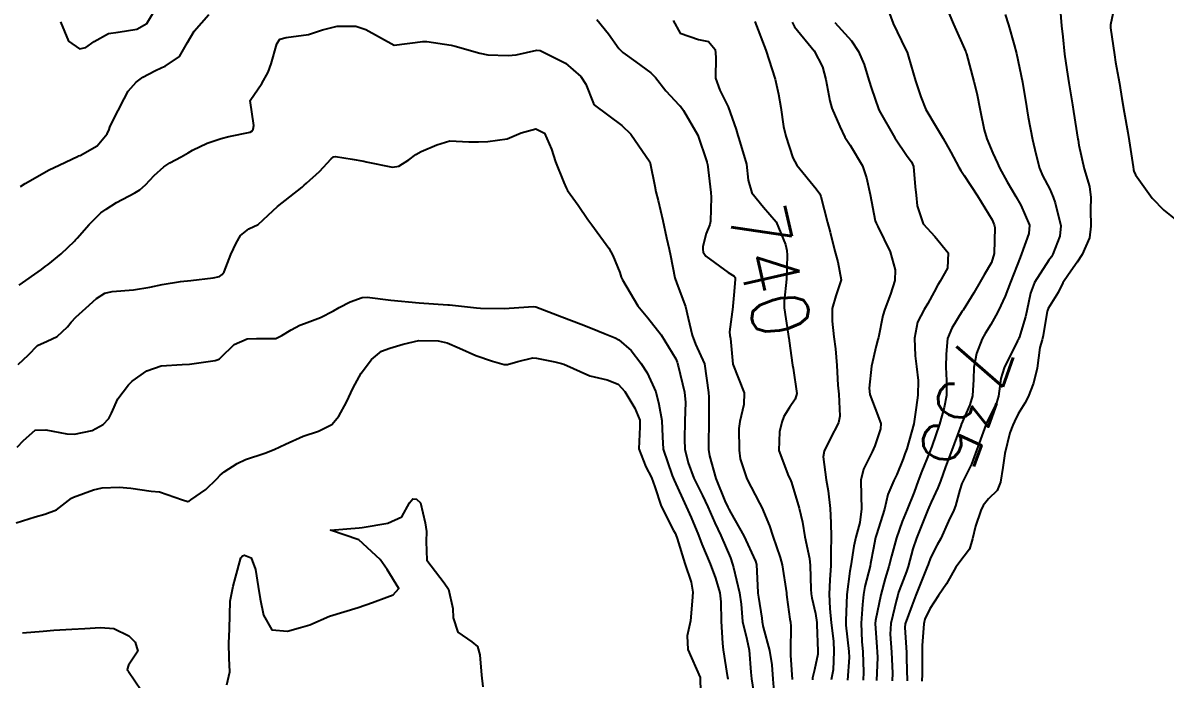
# Model space of a CAD drawing. Header units: metres. Extents: x 318500 to 325275, y 7408834 to 7428799.
# Drawn here: x 323925.7 to 324005.7, y 7421204.1 to 7421250 of the extents above; entities that cross this region are included whole.
import ezdxf
from ezdxf.enums import TextEntityAlignment as Align

# ---------------------------------------------------------------- set-up
doc = ezdxf.new("R2010")
doc.units = ezdxf.units.M
doc.header["$MEASUREMENT"] = 0
for name, color, linetype in [('Cotas', 45, 'Continuous'), ('Curvas de Nivel 1m', 11, 'Continuous'), ('Curvas de Nivel 5m', 15, 'Continuous'), ('Vias Primárias', 230, 'Continuous')]:
    doc.layers.add(name, color=color, linetype=linetype)
doc.styles.add('Style-STANDARD', font='STANDARD.shx')

msp = doc.modelspace()

# ---------------------------------------------------------------- linework, layer by layer
at = {"layer": 'Curvas de Nivel 1m', "flags": 128}
for points, elevation in [([(323985.971, 7421251.754), (323986.622, 7421249.961), (323987.501, 7421248.165), (323987.6, 7421247.951), (323987.705, 7421247.622), (323988.204, 7421245.942), (323988.562, 7421244.829), (323988.921, 7421243.931), (323989.642, 7421242.711), (323990.13, 7421241.912), (323990.671, 7421240.959), (323991.234, 7421239.895), (323991.368, 7421239.663), (323991.594, 7421239.326), (323992.523, 7421237.881), (323993.555, 7421236.205), (323993.709, 7421235.868), (323993.735, 7421235.68), (323993.693, 7421233.867), (323993.514, 7421233.236), (323993.007, 7421232.373), (323992.722, 7421231.878), (323992.266, 7421231.105), (323991.519, 7421229.89), (323991.502, 7421229.858), (323991.469, 7421229.808), (323990.726, 7421228.626), (323990.437, 7421227.905), (323990.334, 7421226.811), (323990.312, 7421225.907), (323990.353, 7421224.959), (323990.362, 7421223.905), (323990.202, 7421223.083), (323989.874, 7421221.912), (323989.344, 7421220.339), (323989.17, 7421219.923), (323988.635, 7421218.616), (323988.389, 7421217.934), (323988.095, 7421217.141), (323987.61, 7421215.945), (323987.272, 7421215.107), (323986.853, 7421213.946), (323986.514, 7421212.678), (323986.327, 7421211.954), (323986.067, 7421211.108), (323985.759, 7421209.962), (323985.385, 7421208.17), (323985.372, 7421207.967), (323985.48, 7421206.291), (323985.502, 7421205.965), (323985.524, 7421205.585), (323985.457, 7421203.965)], 736), ([(324002.227, 7421251.753), (324001.841, 7421249.859), (324001.83, 7421249.759), (324001.845, 7421249.652), (324002.116, 7421247.754), (324002.199, 7421247.256), (324002.458, 7421245.748), (324002.635, 7421244.711), (324002.803, 7421243.743), (324003.043, 7421242.335), (324003.141, 7421241.737), (324003.418, 7421239.918), (324003.449, 7421239.732), (324003.482, 7421239.615), (324003.596, 7421239.365), (324004.753, 7421237.718), (324005.568, 7421236.881), (324007.089, 7421235.687)], 732), ([(323925.568, 7421238.552), (323925.886, 7421238.765), (323927.585, 7421239.713), (323928.28, 7421240.043), (323929.599, 7421240.663), (323929.637, 7421240.682), (323929.742, 7421240.718), (323930.93, 7421241.381), (323931.623, 7421242.237), (323931.77, 7421242.546), (323931.824, 7421242.687), (323931.993, 7421243.044), (323932.815, 7421244.673), (323933.11, 7421245.217), (323933.668, 7421245.855), (323934.139, 7421246.19), (323934.978, 7421246.647), (323935.451, 7421246.874), (323935.685, 7421246.975), (323936.685, 7421247.635), (323937.263, 7421248.617), (323937.718, 7421249.427), (323938.756, 7421250.595)], 741), ([(323994.464, 7421250.576), (323994.699, 7421249.856), (323995.108, 7421248.46), (323995.262, 7421247.847), (323995.68, 7421245.84), (323995.962, 7421244.135), (323996.012, 7421243.835), (323996.082, 7421243.405), (323996.386, 7421241.829), (323996.613, 7421240.823), (323996.87, 7421239.821), (323997.083, 7421239.306), (323997.585, 7421238.359), (323997.833, 7421237.807), (323997.974, 7421237.406), (323998.359, 7421235.802), (323998.282, 7421235.06), (323997.814, 7421233.807), (323997.703, 7421233.623), (323997.516, 7421233.391), (323996.528, 7421231.825), (323996.243, 7421231.074), (323995.985, 7421229.832), (323995.883, 7421229.414), (323995.442, 7421227.958), (323995.407, 7421227.874), (323995.392, 7421227.841), (323995.342, 7421227.744), (323994.388, 7421225.855), (323994.163, 7421225.104), (323993.99, 7421223.861), (323993.851, 7421223.395), (323993.368, 7421222.424), (323993.183, 7421222.051), (323993.111, 7421221.872), (323992.638, 7421220.586), (323992.385, 7421219.88), (323992.102, 7421219.108), (323991.504, 7421217.888), (323991.44, 7421217.756), (323991.301, 7421217.317), (323990.987, 7421216.192), (323990.866, 7421215.896), (323990.492, 7421215.122), (323989.957, 7421213.91), (323989.703, 7421213.463), (323989.24, 7421212.557), (323989.073, 7421212.081), (323989.017, 7421211.922), (323988.494, 7421210.643), (323988.213, 7421209.93), (323987.929, 7421209.196), (323987.471, 7421207.937), (323987.441, 7421207.672), (323987.553, 7421205.936), (323987.571, 7421205.508), (323987.604, 7421203.935)], 734), ([(323998.304, 7421251.255), (323998.418, 7421249.803), (323998.499, 7421249.032), (323998.629, 7421247.801), (323998.779, 7421246.714), (323998.925, 7421245.798), (323999.187, 7421244.273), (323999.26, 7421243.794), (323999.556, 7421241.866), (323999.564, 7421241.791), (323999.625, 7421241.442), (323999.987, 7421239.784), (324000.358, 7421238.549), (324000.46, 7421237.777), (324000.429, 7421236.915), (324000.451, 7421235.776), (324000.373, 7421234.942), (323999.852, 7421233.785), (323999.515, 7421233.247), (323998.909, 7421232.393), (323998.499, 7421231.8), (323998.165, 7421231.128), (323997.473, 7421230.005), (323997.422, 7421229.86), (323997.412, 7421229.811), (323997.135, 7421228.124), (323997.049, 7421227.816), (323996.902, 7421227.286), (323996.708, 7421225.821), (323996.459, 7421224.77), (323996.087, 7421223.83), (323995.842, 7421223.374), (323995.372, 7421222.632), (323995.11, 7421222.098), (323995.007, 7421221.845), (323994.802, 7421221.296), (323994.455, 7421219.853), (323994.3, 7421218.881), (323994.137, 7421217.858), (323993.898, 7421217.264), (323993.292, 7421216.675), (323992.936, 7421216.222), (323992.776, 7421215.875), (323992.381, 7421214.767), (323992.188, 7421213.881), (323991.966, 7421213.166), (323991.234, 7421212.184), (323991.098, 7421212.026), (323991.018, 7421211.893), (323990.373, 7421210.742), (323989.792, 7421209.911), (323989.191, 7421208.985), (323988.856, 7421208.251), (323988.774, 7421207.924), (323988.666, 7421206.417), (323988.662, 7421205.925), (323988.65, 7421204.402), (323988.631, 7421203.925)], 733), ([(323925.479, 7421231.631), (323927.03, 7421232.747), (323927.294, 7421232.942), (323927.495, 7421233.085), (323928.413, 7421233.825), (323929.336, 7421234.722), (323929.427, 7421234.816), (323929.523, 7421234.923), (323930.366, 7421235.88), (323931.181, 7421236.696), (323931.553, 7421236.969), (323932.297, 7421237.419), (323933.564, 7421238.1), (323933.92, 7421238.303), (323934.309, 7421238.653), (323934.918, 7421239.309), (323935.589, 7421239.929), (323936.021, 7421240.206), (323936.817, 7421240.622), (323937.307, 7421240.912), (323937.607, 7421241.09), (323938.627, 7421241.582), (323939.62, 7421241.913), (323940.15, 7421242.047), (323941.627, 7421242.359), (323941.761, 7421242.425), (323941.854, 7421242.557), (323941.896, 7421242.82), (323941.65, 7421244.56), (323942.46, 7421245.756), (323942.891, 7421246.542), (323943.1, 7421247.128), (323943.509, 7421248.533), (323943.713, 7421248.868), (323944.156, 7421248.965), (323945.717, 7421249.19), (323946.7, 7421249.511), (323947.723, 7421249.773), (323949.031, 7421249.769), (323949.721, 7421249.545), (323951.71, 7421248.43), (323953.713, 7421248.691), (323954.003, 7421248.686), (323955.711, 7421248.437), (323955.99, 7421248.367), (323957.703, 7421247.867), (323958.28, 7421247.762), (323959.701, 7421247.712), (323960.246, 7421247.768), (323961.707, 7421248.085), (323961.94, 7421248.054), (323963.693, 7421247.17), (323964.774, 7421246.254), (323965.121, 7421245.698), (323965.661, 7421244.351), (323965.7, 7421244.279), (323965.731, 7421244.239), (323967.639, 7421242.824), (323968.285, 7421242.203), (323969.601, 7421240.273), (323969.632, 7421240.19), (323969.959, 7421238.56), (323970.034, 7421238.183), (323970.193, 7421237.558), (323970.52, 7421236.175), (323970.759, 7421234.945), (323970.954, 7421234.168), (323971.059, 7421233.711), (323971.352, 7421232.162), (323971.494, 7421231.751), (323972.089, 7421230.151), (323972.275, 7421229.33), (323972.574, 7421228.143), (323972.804, 7421227.51), (323973.42, 7421226.13), (323973.701, 7421224.125), (323973.722, 7421223.788), (323973.729, 7421222.124), (323973.701, 7421220.482), (323973.706, 7421220.125), (323973.769, 7421219.688), (323974.219, 7421218.116), (323974.847, 7421216.546), (323975.053, 7421216.103), (323975.129, 7421215.953), (323975.276, 7421215.695), (323976.183, 7421214.091), (323977.008, 7421212.308), (323977.06, 7421212.082), (323977.153, 7421210.128), (323977.16, 7421210.08), (323977.197, 7421209.796), (323977.438, 7421208.332), (323977.468, 7421208.076), (323977.543, 7421207.706), (323977.981, 7421206.068), (323978.141, 7421205.058), (323978.21, 7421204.064), (323978.269, 7421203.22)], 742), ([(323965.904, 7421250.237), (323966.72, 7421249.225), (323967.435, 7421248.214), (323967.706, 7421247.927), (323968.634, 7421247.263), (323969.685, 7421246.503), (323969.993, 7421246.185), (323970.733, 7421245.236), (323971.661, 7421244.243), (323971.705, 7421244.203), (323971.739, 7421244.159), (323971.953, 7421243.858), (323972.96, 7421242.14), (323973.602, 7421240.261), (323973.626, 7421240.13), (323973.63, 7421240.1), (323973.87, 7421238.127), (323973.905, 7421237.797), (323973.842, 7421236.127), (323973.799, 7421235.875), (323973.537, 7421235.249), (323973.31, 7421234.346), (323973.305, 7421234.133), (323973.341, 7421233.956), (323973.515, 7421233.678), (323975.086, 7421232.532), (323975.502, 7421232.27), (323975.567, 7421232.176), (323975.577, 7421232.109), (323975.57, 7421232.038), (323975.482, 7421230.943), (323975.415, 7421230.166), (323975.413, 7421230.111), (323975.186, 7421228.37), (323975.201, 7421228.112), (323975.237, 7421227.911), (323975.42, 7421226.1), (323976.205, 7421224.092), (323976.19, 7421223.28), (323975.894, 7421222.095), (323975.835, 7421221.615), (323975.848, 7421220.095), (323975.935, 7421219.49), (323976.391, 7421218.089), (323977.284, 7421216.37), (323977.439, 7421216.078), (323977.983, 7421214.785), (323978.213, 7421214.066), (323978.717, 7421212.578), (323978.862, 7421212.056), (323979.157, 7421210.095), (323979.163, 7421210.051), (323979.165, 7421210.016), (323979.198, 7421209.8), (323979.406, 7421208.27), (323979.438, 7421208.046), (323979.464, 7421207.758), (323979.446, 7421206.046), (323979.452, 7421205.739), (323979.56, 7421204.043)], 741), ([(323976.941, 7421250.092), (323977.71, 7421248.08), (323978.366, 7421246.07), (323978.614, 7421245.011), (323978.759, 7421244.064), (323978.959, 7421242.742), (323979.115, 7421242.058), (323979.608, 7421240.561), (323979.888, 7421240.047), (323981.232, 7421238.385), (323981.504, 7421238.031), (323981.577, 7421237.851), (323982.025, 7421236.023), (323982.211, 7421235.349), (323982.548, 7421234.015), (323982.764, 7421233.262), (323982.981, 7421232.008), (323982.612, 7421230.885), (323982.369, 7421230.017), (323982.365, 7421229.108), (323982.49, 7421228.014), (323982.605, 7421227.186), (323982.679, 7421226.011), (323982.763, 7421224.646), (323982.837, 7421224.008), (323982.91, 7421222.463), (323982.807, 7421222.008), (323982.229, 7421220.891), (323981.794, 7421220.015), (323981.732, 7421219.618), (323981.943, 7421218.014), (323982.071, 7421217.239), (323982.216, 7421216.011), (323982.267, 7421215.013), (323982.285, 7421214.01), (323982.278, 7421212.977), (323982.261, 7421212.01), (323982.203, 7421211.022), (323982.154, 7421210.01), (323982.194, 7421209.006), (323982.299, 7421208.009), (323982.45, 7421206.717), (323982.482, 7421206.007), (323982.421, 7421204.716), (323982.298, 7421204.008)], 739), ([(323979.57, 7421250.053), (323979.735, 7421249.711), (323981.102, 7421248.036), (323981.694, 7421246.931), (323981.93, 7421246.026), (323982.19, 7421244.547), (323982.348, 7421244.02), (323982.899, 7421242.753), (323983.26, 7421242.006), (323983.621, 7421241.43), (323984.481, 7421239.987), (323984.773, 7421239.163), (323985.014, 7421237.978), (323985.378, 7421236.147), (323985.436, 7421235.972), (323985.547, 7421235.757), (323986.426, 7421233.961), (323986.761, 7421232.704), (323986.736, 7421231.958), (323986.434, 7421231.012), (323986.039, 7421229.964), (323985.914, 7421229.515), (323985.594, 7421227.968), (323985.568, 7421227.84), (323985.434, 7421227.402), (323985.113, 7421225.975), (323984.951, 7421224.422), (323985.009, 7421223.976), (323985.376, 7421223.005), (323985.761, 7421221.966), (323985.743, 7421221.579), (323985.344, 7421220.383), (323985.163, 7421219.973), (323984.553, 7421218.75), (323984.376, 7421217.984), (323984.387, 7421216.89), (323984.426, 7421215.983), (323984.299, 7421215.014), (323984.008, 7421213.989), (323983.869, 7421213.372), (323983.662, 7421211.994), (323983.599, 7421211.62), (323983.388, 7421209.997), (323983.323, 7421208.139), (323983.321, 7421207.998), (323983.326, 7421207.849), (323983.54, 7421205.994), (323983.562, 7421205.575), (323983.434, 7421203.995)], 738), ([(323982.56, 7421250.018), (323983.721, 7421248.733), (323984.215, 7421247.992), (323984.59, 7421247.093), (323984.932, 7421245.981), (323985.109, 7421245.413), (323985.61, 7421243.971), (323985.658, 7421243.864), (323986.74, 7421241.959), (323987.611, 7421240.666), (323987.922, 7421240.263), (323988.053, 7421239.943), (323988.159, 7421238.514), (323988.231, 7421237.94), (323988.321, 7421237.187), (323988.726, 7421235.932), (323989.537, 7421235.034), (323990.489, 7421233.905), (323990.427, 7421232.824), (323989.915, 7421231.914), (323989.76, 7421231.652), (323989.489, 7421231.165), (323989.045, 7421230.358), (323988.79, 7421229.93), (323988.342, 7421229.051), (323988.12, 7421227.94), (323988.174, 7421226.686), (323988.27, 7421225.937), (323988.374, 7421224.967), (323988.351, 7421223.936), (323988.244, 7421223.07), (323988.073, 7421221.939), (323987.588, 7421220.192), (323987.49, 7421219.948), (323987.45, 7421219.837), (323987.333, 7421219.474), (323986.897, 7421218.374), (323986.672, 7421217.956), (323986.26, 7421216.996), (323986.013, 7421215.963), (323985.47, 7421214.176), (323985.392, 7421213.968), (323985.366, 7421213.861), (323985.249, 7421213.234), (323985.056, 7421212.149), (323985.015, 7421211.973), (323984.64, 7421210.547), (323984.549, 7421209.98), (323984.488, 7421209.276), (323984.4, 7421207.982), (323984.44, 7421206.702), (323984.501, 7421205.98), (323984.563, 7421204.544), (323984.527, 7421203.979)], 737), ([(323925.403, 7421226.095), (323926.139, 7421226.759), (323926.763, 7421227.407), (323927.425, 7421227.712), (323928.125, 7421228.037), (323928.851, 7421228.726), (323929.112, 7421229.056), (323929.45, 7421229.402), (323930.147, 7421230.023), (323930.875, 7421230.699), (323931.474, 7421231.074), (323931.984, 7421231.192), (323933.477, 7421231.322), (323934.62, 7421231.507), (323935.481, 7421231.697), (323936.761, 7421231.899), (323937.484, 7421231.963), (323939.052, 7421232.153), (323939.487, 7421232.256), (323939.69, 7421232.376), (323939.819, 7421232.577), (323940.294, 7421233.786), (323940.648, 7421234.569), (323940.968, 7421235.126), (323941.535, 7421235.582), (323942.2, 7421235.89), (323942.9, 7421236.54), (323943.556, 7421237.155), (323945.267, 7421238.505), (323945.428, 7421238.646), (323945.574, 7421238.776), (323946.488, 7421239.59), (323947.316, 7421240.483), (323947.464, 7421240.619), (323947.603, 7421240.653), (323948.783, 7421240.462), (323949.598, 7421240.317), (323949.764, 7421240.281), (323951.592, 7421239.907), (323952.046, 7421239.963), (323952.732, 7421240.409), (323953.219, 7421240.791), (323953.609, 7421240.984), (323954.7, 7421241.467), (323955.621, 7421241.738), (323956.948, 7421241.678), (323957.62, 7421241.666), (323958.259, 7421241.695), (323959.623, 7421241.878), (323960.605, 7421242.305), (323961.633, 7421242.591), (323962.228, 7421242.284), (323962.729, 7421241.163), (323963.006, 7421240.276), (323963.586, 7421238.835), (323963.757, 7421238.442), (323963.854, 7421238.266), (323964.586, 7421237.233), (323965.258, 7421236.243), (323965.544, 7421235.855), (323966.735, 7421234.222), (323967.014, 7421233.716), (323967.503, 7421232.537), (323967.608, 7421232.209), (323967.689, 7421232.016), (323968.776, 7421230.19), (323969.457, 7421229.341), (323970.401, 7421228.17), (323971.423, 7421226.483), (323971.513, 7421226.251), (323971.542, 7421226.158), (323971.585, 7421225.989), (323972.032, 7421224.15), (323972.102, 7421223.426), (323972.06, 7421222.15), (323972.025, 7421220.828), (323972.063, 7421220.149), (323972.278, 7421219.194), (323972.685, 7421218.139), (323973.292, 7421216.924), (323973.671, 7421216.124), (323974.157, 7421215.005), (323974.578, 7421214.11), (323975.237, 7421212.563), (323975.392, 7421212.098), (323975.448, 7421211.876), (323975.884, 7421210.093), (323975.985, 7421209.299), (323976.095, 7421208.091), (323976.394, 7421206.855), (323976.552, 7421206.086), (323976.663, 7421204.549), (323976.713, 7421204.084), (323977.025, 7421202.157)], 743), ([(323925.325, 7421220.305), (323925.77, 7421220.763), (323926.599, 7421221.494), (323927.342, 7421221.522), (323928.82, 7421221.243), (323929.337, 7421221.22), (323930.576, 7421221.467), (323931.348, 7421221.889), (323931.738, 7421222.3), (323931.934, 7421222.681), (323932.372, 7421223.678), (323933.123, 7421224.664), (323933.393, 7421224.917), (323934.399, 7421225.651), (323935.404, 7421225.998), (323936.877, 7421226.09), (323937.405, 7421226.114), (323939.196, 7421226.371), (323939.408, 7421226.43), (323939.504, 7421226.484), (323939.597, 7421226.578), (323940.519, 7421227.474), (323941.43, 7421227.882), (323942.085, 7421227.896), (323943.431, 7421227.906), (323943.851, 7421228.107), (323944.497, 7421228.514), (323945.122, 7421228.828), (323945.447, 7421228.959), (323946.561, 7421229.381), (323947.461, 7421229.851), (323947.86, 7421230.078), (323948.637, 7421230.462), (323949.473, 7421230.775), (323949.821, 7421230.792), (323951.472, 7421230.588), (323953.47, 7421230.4), (323955.468, 7421230.268), (323955.578, 7421230.258), (323957.466, 7421230.049), (323957.766, 7421230.036), (323959.465, 7421230.01), (323959.763, 7421230.018), (323961.468, 7421230.155), (323961.622, 7421230.133), (323963.458, 7421229.43), (323964.791, 7421228.905), (323965.446, 7421228.643), (323966.472, 7421228.225), (323967.176, 7421227.953), (323967.436, 7421227.815), (323968.294, 7421227.062), (323968.979, 7421226.187), (323969.41, 7421225.501), (323970.018, 7421224.174), (323970.233, 7421223.315), (323970.436, 7421222.169), (323970.485, 7421221.032), (323970.531, 7421220.168), (323971.168, 7421218.305), (323971.233, 7421218.161), (323971.308, 7421217.995), (323972.154, 7421216.147), (323972.497, 7421215.366), (323972.999, 7421214.134), (323973.251, 7421213.509), (323973.815, 7421212.121), (323974.19, 7421211.14), (323974.499, 7421210.111), (323974.565, 7421209.48), (323974.588, 7421208.109), (323974.699, 7421206.564), (323974.742, 7421206.106), (323975.043, 7421204.18), (323975.057, 7421204.101), (323975.068, 7421204.049)], 744), ([(323940.016, 7421203.666), (323940.226, 7421204.569), (323940.178, 7421205.526), (323940.152, 7421206.57), (323940.182, 7421207.553), (323940.213, 7421208.57), (323940.247, 7421209.512), (323940.439, 7421210.568), (323940.611, 7421211.164), (323940.983, 7421212.562), (323941.103, 7421212.689), (323941.233, 7421212.738), (323941.7, 7421212.553), (323942.022, 7421211.744), (323942.202, 7421210.545), (323942.334, 7421209.686), (323942.575, 7421208.539), (323943.165, 7421207.52), (323944.248, 7421207.429), (323945.168, 7421207.674), (323945.805, 7421207.859), (323947.18, 7421208.48), (323949.186, 7421209.071), (323950.19, 7421209.435), (323951.194, 7421209.804), (323951.644, 7421209.967), (323952.037, 7421210.412), (323951.22, 7421211.73), (323950.725, 7421212.428), (323949.251, 7421213.823), (323947.26, 7421214.48), (323949.262, 7421214.645), (323949.487, 7421214.671), (323951.265, 7421214.968), (323952.253, 7421215.428), (323952.79, 7421216.405), (323953.014, 7421216.673), (323953.284, 7421216.67), (323953.551, 7421216.396), (323953.874, 7421214.998), (323953.969, 7421214.389), (323953.944, 7421213.696), (323953.998, 7421212.388), (323955.206, 7421210.8), (323955.506, 7421210.365), (323955.831, 7421209.005), (323955.847, 7421208.36), (323956.162, 7421207.352), (323957.155, 7421206.683), (323957.543, 7421206.336), (323957.709, 7421205.767), (323957.822, 7421204.333), (323957.922, 7421203.521)], 746), ([(323925.701, 7421207.307), (323927.157, 7421207.421), (323927.907, 7421207.482), (323929.158, 7421207.566), (323930.065, 7421207.613), (323931.16, 7421207.674), (323932.092, 7421207.609), (323933.154, 7421207.082), (323933.583, 7421206.656), (323933.784, 7421206.01), (323933.126, 7421205.038), (323933.036, 7421204.746), (323933.071, 7421204.661), (323933.09, 7421204.631), (323933.119, 7421204.591), (323934.446, 7421202.647)], 746)]:
    msp.add_lwpolyline(points, dxfattribs=dict(at, elevation=elevation))
at = {"layer": 'Curvas de Nivel 5m', "flags": 128}
for points, elevation in [([(323928.374, 7421250.083), (323928.919, 7421248.728), (323929.702, 7421248.174), (323930.145, 7421248.272), (323930.715, 7421248.705), (323931.716, 7421249.25), (323932.396, 7421249.359), (323933.719, 7421249.568), (323934.418, 7421249.958), (323934.832, 7421250.649)], 740), ([(323990.522, 7421250.683), (323990.847, 7421249.903), (323991.711, 7421247.976), (323991.744, 7421247.89), (323991.763, 7421247.836), (323992.282, 7421245.884), (323992.475, 7421245.079), (323992.727, 7421243.879), (323992.998, 7421242.518), (323993.179, 7421241.875), (323993.615, 7421240.868), (323993.926, 7421240.186), (323994.082, 7421239.863), (323994.618, 7421238.883), (323995.214, 7421237.845), (323995.571, 7421237.23), (323996.16, 7421235.831), (323996.123, 7421235.249), (323995.618, 7421233.839), (323995.517, 7421233.584), (323994.849, 7421231.85), (323994.473, 7421230.867), (323994.006, 7421229.862), (323993.819, 7421229.51), (323993.455, 7421228.892), (323993.064, 7421228.255), (323992.854, 7421227.876), (323992.461, 7421226.848), (323992.28, 7421225.881), (323992.244, 7421225.045), (323992.184, 7421223.882), (323992.002, 7421223.263), (323991.398, 7421221.89), (323991.384, 7421221.866), (323991.359, 7421221.794), (323990.655, 7421219.9), (323990.301, 7421218.929), (323989.932, 7421217.911), (323989.757, 7421217.459), (323989.288, 7421216.439), (323989.125, 7421216.079), (323989.063, 7421215.923), (323988.911, 7421215.559), (323988.254, 7421213.93), (323988.01, 7421213.171), (323987.679, 7421211.936), (323987.567, 7421211.594), (323987.211, 7421210.687), (323987.008, 7421210.138), (323986.95, 7421209.944), (323986.868, 7421209.616), (323986.461, 7421207.951), (323986.422, 7421207.205), (323986.51, 7421205.95), (323986.587, 7421204.49), (323986.564, 7421203.948)], 735), ([(323971.243, 7421250.167), (323971.727, 7421249.277), (323973.021, 7421248.84), (323973.718, 7421248.693), (323974.171, 7421248.125), (323974.225, 7421247.602), (323974.198, 7421246.125), (323974.502, 7421245.292), (323975.083, 7421244.116), (323975.636, 7421242.538), (323975.764, 7421242.108), (323975.837, 7421241.897), (323976.362, 7421240.099), (323976.477, 7421238.984), (323976.73, 7421238.093), (323977.565, 7421237.099), (323978.436, 7421236.067), (323979.104, 7421234.479), (323979.194, 7421234.055), (323979.213, 7421233.75), (323979.158, 7421232.055), (323979.012, 7421230.522), (323979.01, 7421230.057), (323979.288, 7421228.206), (323979.311, 7421228.052), (323979.326, 7421227.939), (323979.432, 7421227.237), (323979.596, 7421226.048), (323979.632, 7421225.833), (323979.879, 7421224.045), (323979.766, 7421223.665), (323979.375, 7421223.082), (323978.982, 7421222.439), (323978.845, 7421222.058), (323978.674, 7421221.381), (323978.622, 7421220.061), (323979.313, 7421218.277), (323979.434, 7421218.048), (323979.517, 7421217.837), (323980.052, 7421216.038), (323980.277, 7421215.041), (323980.459, 7421214.032), (323980.77, 7421212.494), (323980.832, 7421212.026), (323980.872, 7421210.358), (323980.892, 7421210.025), (323980.937, 7421209.763), (323981.186, 7421208.645), (323981.292, 7421208.019), (323981.301, 7421207.895), (323981.369, 7421206.018), (323981.352, 7421205.813), (323981.131, 7421204.722), (323980.996, 7421204.147), (323980.993, 7421204.022)], 740), ([(323925.254, 7421215.013), (323926.59, 7421215.42), (323927.263, 7421215.608), (323928.089, 7421215.91), (323929.131, 7421216.721), (323929.223, 7421216.778), (323929.281, 7421216.8), (323930.68, 7421217.308), (323931.291, 7421217.442), (323932.469, 7421217.495), (323933.291, 7421217.42), (323934.705, 7421217.23), (323935.288, 7421217.173), (323936.907, 7421216.616), (323937.278, 7421216.498), (323937.366, 7421216.522), (323937.492, 7421216.607), (323938.536, 7421217.347), (323939.302, 7421218.075), (323939.544, 7421218.34), (323939.831, 7421218.575), (323940.73, 7421219.151), (323941.319, 7421219.442), (323942.662, 7421219.878), (323943.326, 7421220.144), (323944.101, 7421220.518), (323945.346, 7421221.066), (323946.425, 7421221.414), (323947.354, 7421221.894), (323947.854, 7421222.473), (323948.385, 7421223.455), (323948.843, 7421224.458), (323949.4, 7421225.468), (323950.122, 7421226.439), (323950.825, 7421227.023), (323951.422, 7421227.233), (323952.337, 7421227.504), (323953.434, 7421227.757), (323954.796, 7421227.742), (323955.432, 7421227.597), (323956.295, 7421227.224), (323957.424, 7421226.724), (323958.602, 7421226.328), (323959.417, 7421226.096), (323959.644, 7421226.089), (323960.361, 7421226.306), (323961.423, 7421226.541), (323961.663, 7421226.527), (323962.964, 7421226.267), (323963.419, 7421226.165), (323963.577, 7421226.099), (323965.406, 7421225.296), (323966.62, 7421225.004), (323967.397, 7421224.701), (323967.858, 7421224.203), (323968.546, 7421223.019), (323968.9, 7421222.187), (323968.902, 7421221.733), (323968.831, 7421220.188), (323969.321, 7421218.932), (323969.721, 7421218.176), (323969.959, 7421217.515), (323970.39, 7421216.169), (323971.263, 7421214.472), (323971.372, 7421214.269), (323971.417, 7421214.158), (323971.507, 7421213.905), (323972.053, 7421212.148), (323972.501, 7421210.85), (323972.615, 7421210.139), (323972.567, 7421209.513), (323972.447, 7421208.141), (323972.21, 7421207.098), (323972.271, 7421206.143), (323973.121, 7421204.182), (323973.13, 7421204.13), (323973.168, 7421202.196)], 745)]:
    msp.add_lwpolyline(points, dxfattribs=dict(at, elevation=elevation))
at = {"layer": 'Vias Primárias'}
for points in [[(323715.644, 7420145.548, 0), (323709.04, 7420132.939)], [(323831.088, 7420001.787, 0), (323833.844, 7420008.443, 0.220888)]]:
    msp.add_lwpolyline(points, format="xyb", dxfattribs=at)

# ---------------------------------------------------------------- texts
at = {"layer": 'Cotas', "style": 'Style-STANDARD'}
for s, rotation, p in [('740', 282.68713, (323978.034, 7421232.64, 740)), ('735', 250.12591, (323991.722, 7421223.29, 735))]:
    msp.add_text(s, height=4, rotation=rotation, dxfattribs=at).set_placement(p, align=Align.MIDDLE_CENTER)

doc.saveas('drawing.dxf')
